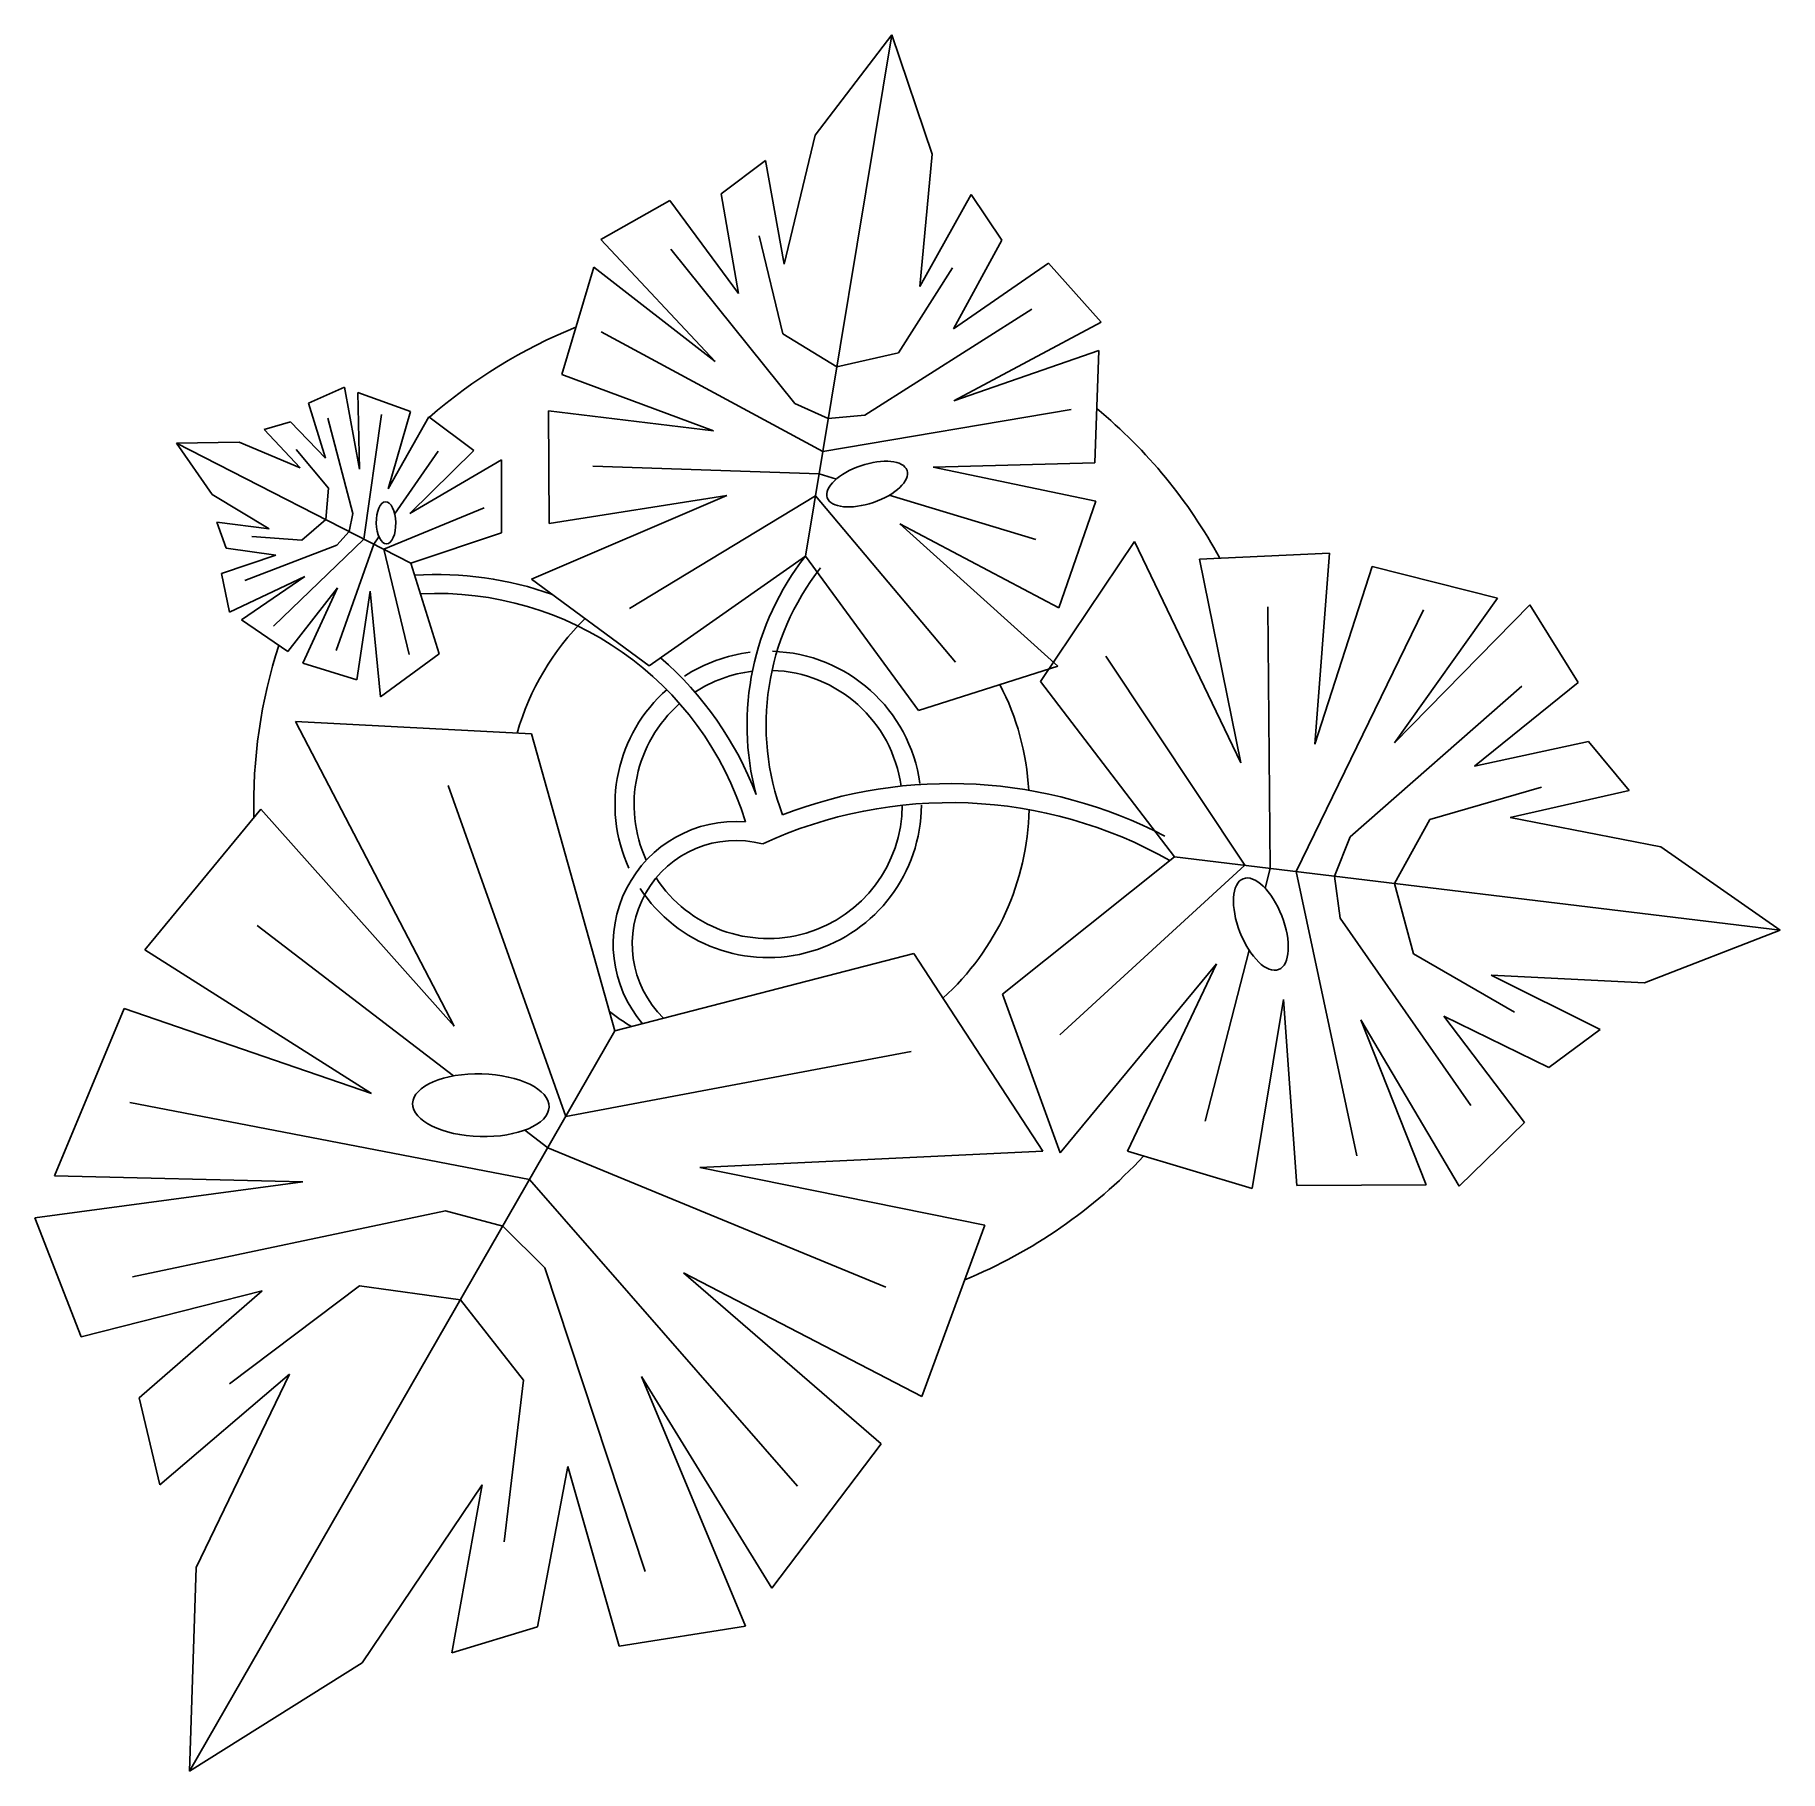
# Model space of a CAD drawing. Header units: millimetres. Extents: x -0.57 to 0.79, y -0.75 to 0.6.
import ezdxf

# ---------------------------------------------------------------- set-up
doc = ezdxf.new("R2010")
doc.units = ezdxf.units.MM
doc.layers.add('01', color=1, linetype='Continuous')

msp = doc.modelspace()

# ---------------------------------------------------------------- linework, layer by layer
for p, q in [((0.096, 0.5979), (0.029, 0.1929)), ((0.0365, 0.5201), (0.096, 0.5979)), ((0.1273, 0.5051), (0.096, 0.5979)), ((0.0124, 0.4197), (0.0365, 0.5201)), ((0.1178, 0.4023), (0.1273, 0.5051)), ((-0.0364, 0.4744), (-0.0022, 0.5004)), ((-0.0022, 0.5004), (0.0124, 0.4197)), ((-0.13, 0.439), (-0.0765, 0.4693)), ((-0.0765, 0.4693), (-0.0231, 0.397)), ((-0.0231, 0.397), (-0.0364, 0.4744)), ((0.1576, 0.474), (0.1178, 0.4023)), ((0.1816, 0.4383), (0.1576, 0.474)), ((-0.0411, 0.3441), (-0.13, 0.439)), ((-0.007, 0.4417), (0.0115, 0.3656)), ((0.1441, 0.3694), (0.1816, 0.4383)), ((-0.0756, 0.4313), (0.0207, 0.3114)), ((0.2179, 0.4206), (0.1441, 0.3694)), ((0.2588, 0.3747), (0.2179, 0.4206)), ((-0.1604, 0.334), (-0.1354, 0.4175)), ((-0.1354, 0.4175), (-0.0411, 0.3441)), ((0.1433, 0.4168), (0.1012, 0.3508)), ((0.2049, 0.3849), (0.0751, 0.3024)), ((-0.1297, 0.3672), (0.0425, 0.2741)), ((0.1442, 0.3135), (0.2588, 0.3747)), ((0.0115, 0.3656), (0.0534, 0.3401)), ((0.257, 0.3526), (0.1442, 0.3135)), ((0.2538, 0.2655), (0.257, 0.3526)), ((0.1012, 0.3508), (0.0534, 0.3401)), ((-0.0426, 0.2903), (-0.1604, 0.334)), ((-0.3291, 0.3243), (-0.3571, 0.3118)), ((-0.3174, 0.2605), (-0.3291, 0.3243)), ((-0.3188, 0.3201), (-0.3174, 0.2605)), ((-0.2779, 0.3053), (-0.3188, 0.3201)), ((-0.3571, 0.3118), (-0.3439, 0.2689)), ((-0.3421, 0.3002), (-0.3226, 0.226)), ((-0.3004, 0.3029), (-0.3141, 0.2062)), ((-0.2953, 0.2451), (-0.2779, 0.3053)), ((-0.2636, 0.3011), (-0.2953, 0.2451)), ((-0.2286, 0.2749), (-0.2636, 0.3011)), ((-0.1702, 0.2182), (-0.1707, 0.3059)), ((-0.1707, 0.3059), (-0.0426, 0.2903)), ((0.0207, 0.3114), (0.0467, 0.2998)), ((0.2355, 0.3068), (0.0425, 0.2741)), ((0.0751, 0.3024), (0.0467, 0.2998)), ((-0.371, 0.2972), (-0.3916, 0.2912)), ((-0.3916, 0.2912), (-0.3635, 0.2614)), ((-0.3439, 0.2689), (-0.371, 0.2972)), ((-0.411, 0.2815), (-0.4598, 0.2807)), ((-0.4598, 0.2807), (-0.2775, 0.1875)), ((-0.4319, 0.2407), (-0.4598, 0.2807)), ((-0.3635, 0.2614), (-0.411, 0.2815)), ((-0.3666, 0.2757), (-0.3416, 0.2458)), ((-0.2565, 0.2745), (-0.2902, 0.2256)), ((-0.2783, 0.2261), (-0.2286, 0.2749)), ((-0.2072, 0.2677), (-0.2783, 0.2261)), ((-0.2073, 0.211), (-0.2072, 0.2677)), ((-0.1361, 0.2627), (0.0396, 0.2569)), ((0.1282, 0.262), (0.2538, 0.2655)), ((0.2545, 0.2356), (0.1282, 0.262)), ((-0.3416, 0.2458), (-0.3437, 0.2214)), ((0.053, 0.2528), (0.0396, 0.2569)), ((-0.3878, 0.214), (-0.4319, 0.2407)), ((-0.184, 0.1751), (-0.0322, 0.2401)), ((-0.0322, 0.2401), (-0.1702, 0.2182)), ((-0.1077, 0.1523), (0.0368, 0.2398)), ((0.1455, 0.1105), (0.0368, 0.2398)), ((0.2079, 0.2058), (0.0941, 0.2403)), ((0.2258, 0.1527), (0.2545, 0.2356)), ((-0.4212, 0.1991), (-0.4284, 0.2193)), ((-0.4284, 0.2193), (-0.3878, 0.214)), ((-0.3622, 0.2054), (-0.3437, 0.2214)), ((-0.3226, 0.226), (-0.3256, 0.2121)), ((-0.2207, 0.2304), (-0.2986, 0.1983)), ((0.225, 0.1074), (0.1022, 0.2179)), ((0.1022, 0.2179), (0.2258, 0.1527)), ((-0.4012, 0.2081), (-0.3622, 0.2054)), ((-0.3844, 0.1385), (-0.3141, 0.2062)), ((-0.3351, 0.2015), (-0.3256, 0.2121)), ((-0.3024, 0.208), (-0.3063, 0.2022)), ((-0.2775, 0.1875), (-0.2073, 0.211)), ((0.2116, 0.0954), (0.2847, 0.2042)), ((0.2847, 0.2042), (0.3672, 0.0324)), ((-0.4248, 0.1793), (-0.3824, 0.1937)), ((-0.3824, 0.1937), (-0.4212, 0.1991)), ((-0.4066, 0.1739), (-0.3351, 0.2015)), ((-0.3357, 0.1196), (-0.3063, 0.2022)), ((-0.279, 0.1164), (-0.2986, 0.1983)), ((0.029, 0.1929), (-0.0925, 0.1077)), ((0.029, 0.1929), (0.1167, 0.0731)), ((0.3351, 0.1905), (0.4362, 0.1953)), ((0.3672, 0.0324), (0.3351, 0.1905)), ((0.4362, 0.1953), (0.4246, 0.0468)), ((-0.4185, 0.1493), (-0.4248, 0.1793)), ((-0.36, 0.1771), (-0.4185, 0.1493)), ((-0.4091, 0.1434), (-0.36, 0.1771)), ((-0.2775, 0.1875), (-0.2555, 0.1169)), ((0.4246, 0.0468), (0.4692, 0.1849)), ((0.4692, 0.1849), (0.5667, 0.1602)), ((-0.3346, 0.1683), (-0.3733, 0.1189)), ((-0.3615, 0.1098), (-0.3346, 0.1683)), ((-0.3092, 0.1656), (-0.3197, 0.0967)), ((-0.3013, 0.0836), (-0.3092, 0.1656)), ((-0.0925, 0.1077), (-0.184, 0.1751)), ((0.3881, 0.1534), (0.3901, -0.0496)), ((0.509, 0.1511), (0.4102, -0.0521)), ((0.5667, 0.1602), (0.4867, 0.0478)), ((0.4867, 0.0478), (0.5917, 0.155)), ((0.5917, 0.155), (0.6293, 0.0947)), ((-0.3733, 0.1189), (-0.4091, 0.1434)), ((-0.3197, 0.0967), (-0.3615, 0.1098)), ((-0.2555, 0.1169), (-0.3013, 0.0836)), ((0.2623, 0.1152), (0.3703, -0.0472)), ((0.1167, 0.0731), (0.225, 0.1074)), ((0.3158, -0.0406), (0.2116, 0.0954)), ((0.5855, 0.0919), (0.4521, -0.0251)), ((0.6293, 0.0947), (0.5487, 0.0296)), ((-0.1839, 0.0549), (-0.3673, 0.0643)), ((-0.3673, 0.0643), (-0.2439, -0.1723)), ((-0.119, -0.1759), (-0.1839, 0.0549)), ((0.5487, 0.0296), (0.6372, 0.0488)), ((0.6372, 0.0488), (0.6689, 0.0107)), ((-0.2486, 0.0147), (-0.1573, -0.2425)), ((0.6009, 0.0133), (0.5141, -0.0118)), ((0.6689, 0.0107), (0.5765, -0.0102)), ((-0.3942, -0.0037), (-0.4844, -0.113)), ((-0.2439, -0.1723), (-0.3942, -0.0037)), ((0.5141, -0.0118), (0.4867, -0.0614)), ((0.5765, -0.0102), (0.6935, -0.033)), ((0.4521, -0.0251), (0.4399, -0.0557)), ((0.3158, -0.0406), (0.182, -0.1475)), ((0.7862, -0.0978), (0.3158, -0.0406)), ((0.6935, -0.033), (0.7862, -0.0978)), ((0.2265, -0.1789), (0.3703, -0.0472)), ((0.3861, -0.0652), (0.3901, -0.0496)), ((0.4574, -0.273), (0.4102, -0.0521)), ((0.4444, -0.0883), (0.4399, -0.0557)), ((0.5014, -0.116), (0.4867, -0.0614)), ((-0.397, -0.0942), (-0.2444, -0.2109)), ((0.5459, -0.2339), (0.4444, -0.0883)), ((0.6807, -0.1385), (0.7862, -0.0978)), ((-0.4844, -0.113), (-0.3082, -0.2245)), ((-0.119, -0.1759), (0.1131, -0.1158)), ((0.1131, -0.1158), (0.2135, -0.2695)), ((0.3395, -0.2462), (0.3737, -0.1133)), ((0.5797, -0.1613), (0.5014, -0.116)), ((0.2269, -0.2708), (0.3482, -0.1238)), ((0.3482, -0.1238), (0.2791, -0.2695)), ((0.5616, -0.1326), (0.6807, -0.1385)), ((0.6463, -0.175), (0.5616, -0.1326)), ((0.182, -0.1475), (0.2269, -0.2708)), ((-0.5004, -0.1586), (-0.5545, -0.2887)), ((-0.3082, -0.2245), (-0.5004, -0.1586)), ((0.3761, -0.2985), (0.4004, -0.1515)), ((0.4004, -0.1515), (0.4106, -0.2962)), ((-0.4496, -0.7511), (-0.119, -0.1759)), ((0.5112, -0.2956), (0.4605, -0.1674)), ((0.4605, -0.1674), (0.5368, -0.2966)), ((0.5877, -0.2471), (0.525, -0.1645)), ((0.525, -0.1645), (0.6064, -0.2044)), ((0.6064, -0.2044), (0.6463, -0.175)), ((0.111, -0.192), (-0.1573, -0.2425)), ((-0.496, -0.2316), (-0.1853, -0.2913)), ((-0.1891, -0.2531), (-0.1712, -0.2668)), ((0.5368, -0.2966), (0.5877, -0.2471)), ((0.0915, -0.375), (-0.1712, -0.2668)), ((0.2135, -0.2695), (-0.053, -0.282)), ((0.2791, -0.2695), (0.3761, -0.2985)), ((-0.053, -0.282), (0.1683, -0.327)), ((-0.3615, -0.2933), (-0.5697, -0.3211)), ((-0.5545, -0.2887), (-0.3615, -0.2933)), ((0.0227, -0.5297), (-0.1853, -0.2913)), ((0.4106, -0.2962), (0.5112, -0.2956)), ((-0.5697, -0.3211), (-0.5337, -0.4137)), ((-0.4938, -0.3671), (-0.2507, -0.3157)), ((-0.2507, -0.3157), (-0.2062, -0.3277)), ((-0.1735, -0.36), (-0.2062, -0.3277)), ((0.1683, -0.327), (0.1194, -0.4599)), ((-0.0955, -0.596), (-0.1735, -0.36)), ((0.1194, -0.4599), (-0.0657, -0.3639)), ((-0.0657, -0.3639), (0.0879, -0.4967)), ((-0.5337, -0.4137), (-0.393, -0.378)), ((-0.393, -0.378), (-0.4888, -0.4611)), ((-0.4186, -0.4503), (-0.3176, -0.3741)), ((-0.3176, -0.3741), (-0.2391, -0.3849)), ((-0.1902, -0.4473), (-0.2391, -0.3849)), ((-0.4727, -0.5286), (-0.3718, -0.4426)), ((-0.3718, -0.4426), (-0.4444, -0.5929)), ((-0.2052, -0.5729), (-0.1902, -0.4473)), ((-0.0983, -0.4445), (-0.0175, -0.6384)), ((0.0028, -0.6089), (-0.0983, -0.4445)), ((-0.4888, -0.4611), (-0.4727, -0.5286)), ((0.0879, -0.4967), (0.0028, -0.6089)), ((-0.1557, -0.5144), (-0.1792, -0.639)), ((-0.1157, -0.654), (-0.1557, -0.5144)), ((-0.2222, -0.5286), (-0.3154, -0.667)), ((-0.2457, -0.6591), (-0.2222, -0.5286)), ((-0.4444, -0.5929), (-0.4496, -0.7511)), ((-0.1792, -0.639), (-0.2457, -0.6591)), ((-0.0175, -0.6384), (-0.1157, -0.654)), ((-0.3154, -0.667), (-0.4496, -0.7511))]:
    msp.add_line(p, q)
for centre, radius, start, end in [((0.1954, 0.0618), 0.2118, 141.7738, 194.7775), ((-0.2575, -0.0869), 0.2656, 70.2166, 93.6825), ((0.1954, 0.0618), 0.197, 141.7738, 200.7677), ((-0.2575, -0.0869), 0.2508, 17.0395, 92.8613), ((-0.2575, -0.0869), 0.2656, 20.8941, 49.1171), ((0.1413, -0.3452), 0.3614, 62.4866, 111.097), ((0.1413, -0.3452), 0.3466, 60.4805, 114.834), ((-0.0251, -0.1085), 0.0953, 85.5707, 220.4956), ((-0.0251, -0.1085), 0.0805, 75.0596, 225.7402)]:
    msp.add_arc(centre, radius, start, end)
for centre, major_axis in [((0.0769, 0.2489), (0.031, 0.0106)), ((-0.2969, 0.2188), (-0.0004, 0.0164)), ((0.3828, -0.093), (0.0138, -0.0353)), ((-0.2232, -0.2337), (-0.053, 0.0014))]:
    msp.add_ellipse(centre, major_axis=major_axis, ratio=0.459946)
at = {"layer": '01'}
for radius, start, end in [(0.3997, 111.9482, 131.187), (0.3997, 28.5831, 50.2913), (0.2027, 134.5805, 164.1189), (0.3997, 161.9896, 181.4747), (0.119, 96.7484, 123.145), (0.119, 7.8248, 88.3504), (0.1042, 96.7484, 123.145), (0.1042, 7.8248, 88.3504), (0.119, 131.2969, 204.6131), (0.2027, 3.1067, 27.3724), (0.1042, 131.2969, 204.6131), (0.119, 213.2519, 359.6845), (0.1042, 213.2519, 359.6845), (0.2027, 312.0575, 358.8514), (0.2027, 232.5682, 238.3841), (0.3997, 292.4565, 316.8695)]:
    msp.add_arc((0, 0), radius, start, end, dxfattribs=at)

doc.saveas('drawing.dxf')
